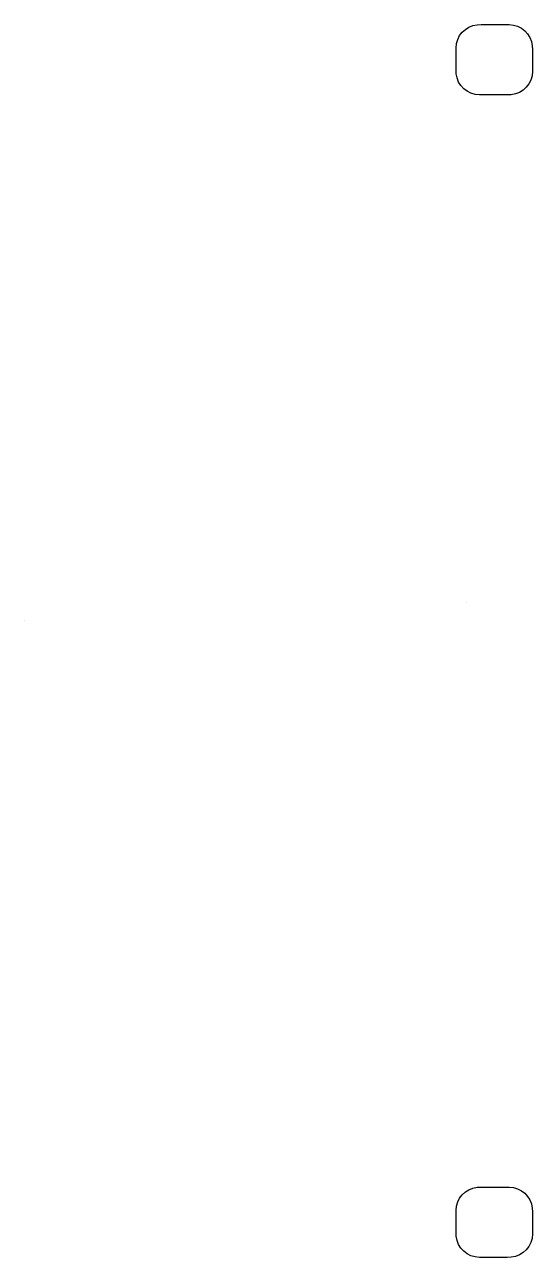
# Model space of a CAD drawing. Header units: inches. Extents: x 1.9 to 6.2, y 1.8 to 12.3.
import ezdxf

# ---------------------------------------------------------------- set-up
doc = ezdxf.new("R2010")
doc.units = ezdxf.units.IN
doc.header["$MEASUREMENT"] = 0
doc.layers.add('EBENE_1', color=7, linetype='Continuous')

msp = doc.modelspace()

# ---------------------------------------------------------------- linework, layer by layer
at = {"layer": 'EBENE_1', "color": 7}
for p, q in [((5.681, 7.355), (5.681, 7.355)), ((5.681, 7.355), (5.681, 7.355)), ((1.899, 7.204), (1.899, 7.204)), ((1.899, 7.204), (1.899, 7.204)), ((5.796, 2.354), (5.796, 2.354)), ((5.796, 2.354), (5.796, 2.354))]:
    msp.add_line(p, q, dxfattribs=at)
for points in [[(6.049, 12.304), (6.087, 12.3), (6.123, 12.29), (6.155, 12.273), (6.184, 12.251), (6.208, 12.224), (6.228, 12.194), (6.241, 12.159), (6.248, 12.123), (6.249, 12.091), (6.249, 12.068), (6.249, 12.044), (6.249, 12.021), (6.249, 11.997), (6.249, 11.974), (6.249, 11.95), (6.249, 11.926), (6.249, 11.903), (6.246, 11.865), (6.235, 11.829), (6.219, 11.797), (6.197, 11.768), (6.17, 11.743), (6.139, 11.724), (6.105, 11.711), (6.068, 11.703), (6.034, 11.703), (6.004, 11.703), (5.974, 11.703), (5.945, 11.703), (5.915, 11.703), (5.885, 11.703), (5.855, 11.703), (5.826, 11.703), (5.796, 11.703), (5.758, 11.706), (5.722, 11.717), (5.69, 11.733), (5.661, 11.755), (5.636, 11.782), (5.617, 11.812), (5.604, 11.847), (5.597, 11.884), (5.596, 11.915), (5.596, 11.938), (5.596, 11.962), (5.596, 11.985), (5.596, 12.009), (5.596, 12.033), (5.596, 12.056), (5.596, 12.08), (5.596, 12.103), (5.599, 12.141), (5.61, 12.177), (5.626, 12.21), (5.648, 12.238), (5.675, 12.263), (5.705, 12.282), (5.74, 12.296), (5.777, 12.303), (5.811, 12.304), (5.841, 12.304), (5.87, 12.304), (5.9, 12.304), (5.93, 12.304), (5.96, 12.304), (5.989, 12.304), (6.019, 12.304), (6.049, 12.304)], [(6.049, 2.354), (6.087, 2.35), (6.123, 2.34), (6.155, 2.323), (6.184, 2.302), (6.208, 2.275), (6.228, 2.244), (6.241, 2.21), (6.248, 2.173), (6.249, 2.142), (6.249, 2.118), (6.249, 2.095), (6.249, 2.071), (6.249, 2.048), (6.249, 2.024), (6.249, 2), (6.249, 1.977), (6.249, 1.953), (6.246, 1.915), (6.235, 1.88), (6.219, 1.847), (6.197, 1.818), (6.17, 1.794), (6.139, 1.774), (6.105, 1.761), (6.068, 1.754), (6.034, 1.753), (6.004, 1.753), (5.974, 1.753), (5.945, 1.753), (5.915, 1.753), (5.885, 1.753), (5.855, 1.753), (5.826, 1.753), (5.796, 1.753), (5.758, 1.757), (5.722, 1.767), (5.69, 1.783), (5.661, 1.805), (5.636, 1.832), (5.617, 1.863), (5.604, 1.897), (5.597, 1.934), (5.596, 1.965), (5.596, 1.989), (5.596, 2.012), (5.596, 2.036), (5.596, 2.059), (5.596, 2.083), (5.596, 2.106), (5.596, 2.13), (5.596, 2.154), (5.599, 2.192), (5.61, 2.227), (5.626, 2.26), (5.648, 2.289), (5.675, 2.313), (5.705, 2.332), (5.74, 2.346), (5.777, 2.353), (5.811, 2.354), (5.841, 2.354), (5.87, 2.354), (5.9, 2.354), (5.93, 2.354), (5.96, 2.354), (5.989, 2.354), (6.019, 2.354), (6.049, 2.354)]]:
    msp.add_lwpolyline(points, close=True, dxfattribs=at)

doc.saveas('drawing.dxf')
